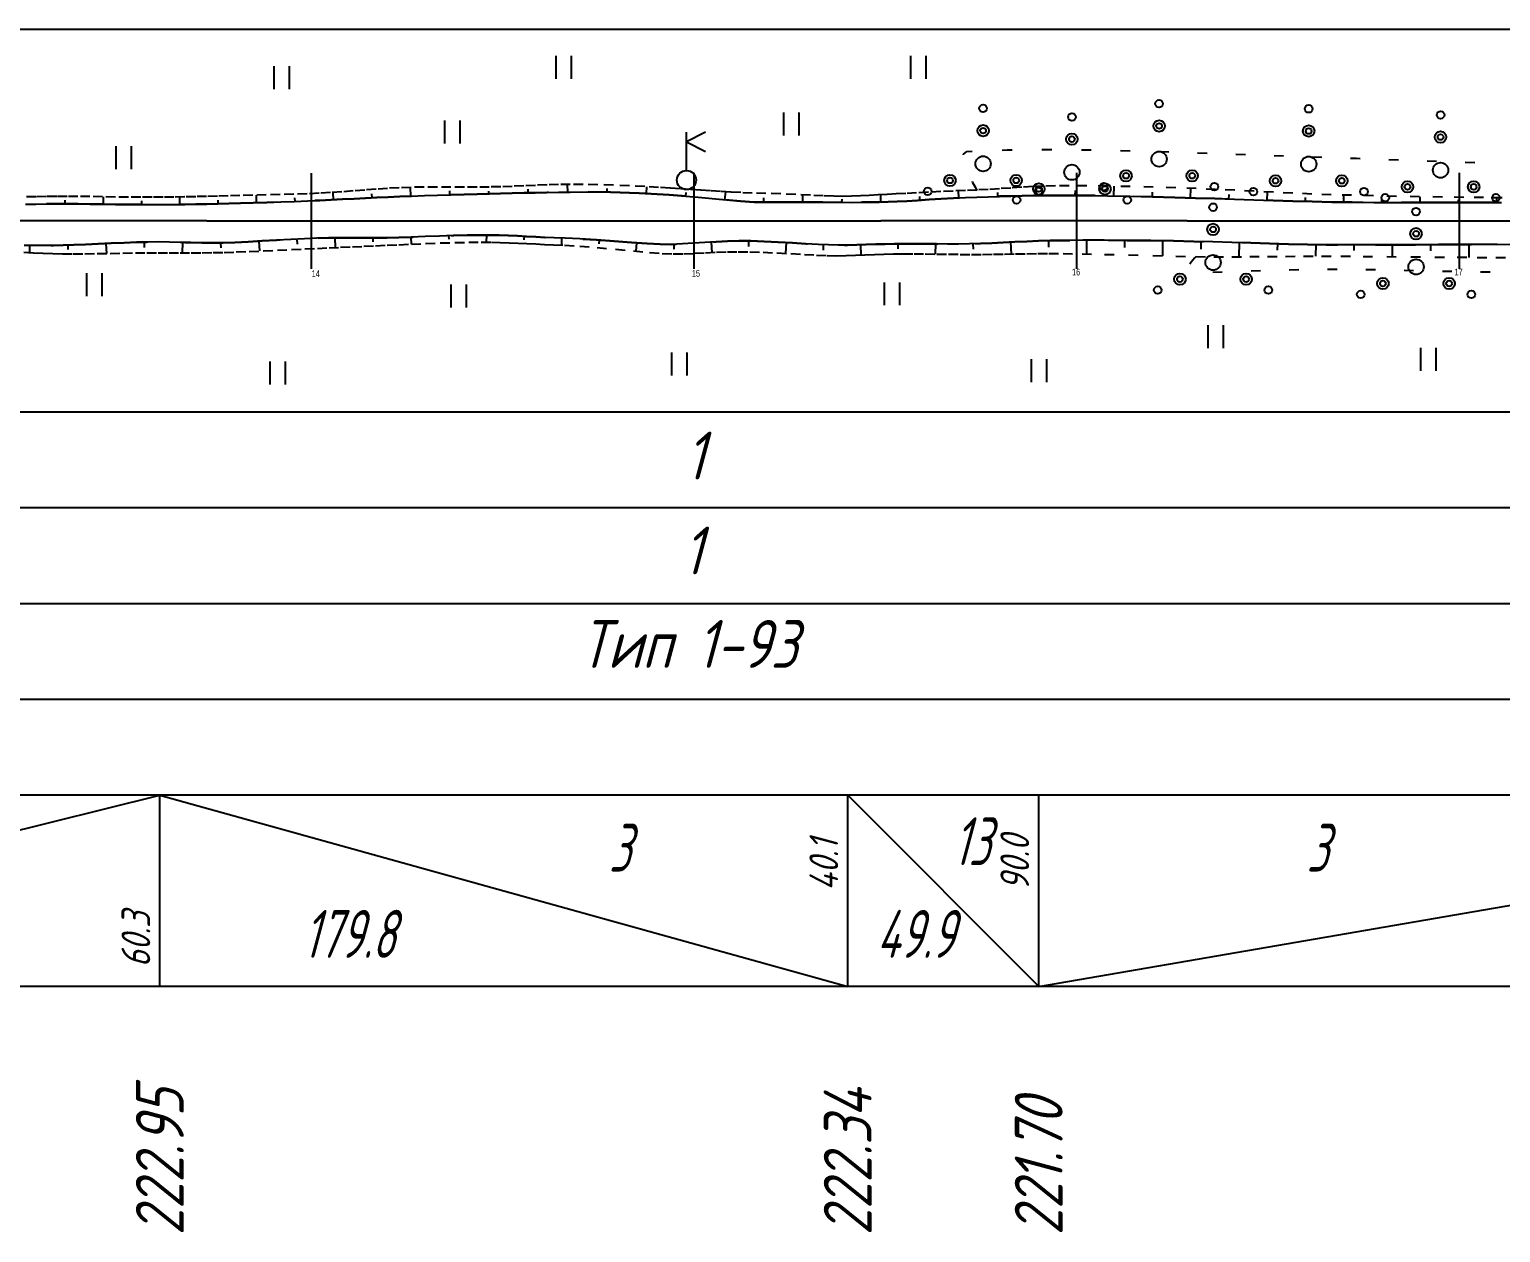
# Model space of a CAD drawing. Extents: x 2172 to 5772, y -842 to -248.
# Drawn here: x 2532.5 to 2609.4, y -675.3 to -612.5 of the extents above; entities that cross this region are included whole.
import ezdxf

# ---------------------------------------------------------------- set-up
doc = ezdxf.new("R2010")
doc.units = 0
doc.header["$MEASUREMENT"] = 0
for name, pattern in [('CONTI', [0]), ('STROT', [1.7, 0.5, -1.2]), ('TP0', [0])]:
    doc.linetypes.add(name, pattern=pattern)
doc.layers.get('0').update_dxf_attribs({"linetype": 'CONTINUOUS'})
for name, color, linetype in [('DEFAULT', 7, 'CONTI'), ('OTKOSDEFAULT', 32, 'CONTI'), ('SIT_LDEFAULT', 7, 'CONTI'), ('USLZNDEFAULT', 7, 'CONTI'), ('ЛЕВЫЙ_ЛОТОК_УКЛОНЫ', 7, 'CONTINUOUS'), ('ОТМЕТКИ_КЮВЕТОВ', 7, 'CONTINUOUS'), ('ЧЕРНЫЕ_ОТМЕТКИ', 7, 'CONTINUOUS')]:
    doc.layers.add(name, color=color, linetype=linetype)
doc.styles.add('SHRFT', font='TXT', dxfattribs={"width": 8.75})
doc.styles.add('ГОСТ', font='gost.TTF', dxfattribs={"oblique": 15, "height": 1})

# ---------------------------------------------------------------- blocks, each defined once
blk = doc.blocks.new('BL_2010')
at = {"color": 0}
for centre, radius in [((0, 14.45), 1), ((0, 8.65), 1.5), ((0, 8.65), 0.75), ((0, 0), 2), ((-8.65, -4.35), 1.5), ((-8.65, -4.35), 0.75), ((8.65, -4.35), 1.5), ((8.65, -4.35), 0.75), ((-14.45, -7.2), 1), ((14.45, -7.2), 1)]:
    blk.add_circle(centre, radius, dxfattribs=at)
blk = doc.blocks.new('BL_4017')
at = {"color": 0}
for p, q in [((0, 2.5), (0, 12.5)), ((5, 12.5), (0, 10)), ((0, 10), (5, 7.5))]:
    blk.add_line(p, q, dxfattribs=at)
blk.add_circle((0, 0), 2.5, dxfattribs=at)
blk = doc.blocks.new('BL_2011')
at = {"color": 0}
for p, q in [((0, 0), (0, 6)), ((4, 0), (4, 6))]:
    blk.add_line(p, q, dxfattribs=at)

msp = doc.modelspace()

# ---------------------------------------------------------------- linework, layer by layer
at = {"linetype": 'TP0'}
for p, q in [((3107.228, -612.478), (2267.228, -612.478)), ((3107.228, -632.478), (2267.228, -632.478)), ((3107.228, -642.478), (2267.228, -642.478)), ((3107.228, -647.478), (2267.228, -647.478)), ((3107.228, -652.478), (2267.228, -652.478)), ((3107.228, -662.478), (2267.228, -662.478))]:
    msp.add_line(p, q, dxfattribs=at)
at = {"layer": 'DEFAULT', "color": 12, "linetype": 'CONTI'}
for p, q in [((2547.228, -624.978), (2547.228, -619.978)), ((2567.228, -624.978), (2567.229, -619.977)), ((2587.227, -624.977), (2587.229, -619.977)), ((2607.228, -624.978), (2607.227, -619.977)), ((2541.758, -622.478), (2542.491, -622.478)), ((2558.491, -622.478), (2559.372, -622.478)), ((2559.372, -622.478), (2560.252, -622.478)), ((2560.252, -622.478), (2561.133, -622.478)), ((2561.133, -622.478), (2562.014, -622.478)), ((2562.014, -622.478), (2562.895, -622.478)), ((2562.895, -622.478), (2563.775, -622.478)), ((2563.775, -622.478), (2564.656, -622.478)), ((2564.656, -622.478), (2565.537, -622.478)), ((2565.537, -622.478), (2566.417, -622.478)), ((2566.417, -622.478), (2567.298, -622.478)), ((2567.298, -622.478), (2568.179, -622.478)), ((2568.179, -622.478), (2569.06, -622.478)), ((2569.06, -622.478), (2569.94, -622.478)), ((2569.94, -622.478), (2570.821, -622.478)), ((2570.821, -622.478), (2571.702, -622.478)), ((2571.702, -622.478), (2572.582, -622.478)), ((2572.582, -622.478), (2573.463, -622.478)), ((2573.463, -622.478), (2574.344, -622.478)), ((2574.344, -622.478), (2575.225, -622.478)), ((2575.225, -622.478), (2576.105, -622.478)), ((2576.105, -622.478), (2576.986, -622.478)), ((2592.987, -622.478), (2656.995, -622.477))]:
    msp.add_line(p, q, dxfattribs=at)
for points in [[(2532.512, -622.478, 0), (2530.646, -622.477, 0)], [(2534.557, -622.477, 0), (2532.512, -622.478, 0)], [(2536.779, -622.478, 0), (2534.557, -622.477, 0)], [(2539.18, -622.478, 0), (2536.779, -622.478, 0)], [(2541.758, -622.478, 0), (2539.18, -622.478, 0)], [(2542.491, -622.478, 0), (2543.654, -622.478, 0)], [(2543.654, -622.478, 0), (2544.774, -622.478, 0)], [(2544.774, -622.478, 0), (2545.848, -622.478, 0)], [(2545.848, -622.478, 0), (2546.881, -622.479, 0)], [(2546.881, -622.479, 0), (2547.868, -622.477, 0)], [(2547.868, -622.477, 0), (2548.813, -622.477, 0)], [(2548.813, -622.477, 0), (2549.713, -622.477, 0)], [(2549.713, -622.477, 0), (2550.568, -622.478, 0)], [(2550.568, -622.478, 0), (2551.38, -622.477, 0)], [(2551.38, -622.477, 0), (2552.149, -622.478, 0)], [(2552.149, -622.478, 0), (2552.873, -622.477, 0)], [(2552.873, -622.477, 0), (2553.552, -622.478, 0)], [(2553.552, -622.478, 0), (2554.19, -622.478, 0)], [(2554.19, -622.478, 0), (2554.782, -622.479, 0)], [(2554.782, -622.479, 0), (2555.331, -622.477, 0)], [(2555.331, -622.477, 0), (2555.835, -622.477, 0)], [(2555.835, -622.477, 0), (2556.295, -622.478, 0)], [(2556.295, -622.478, 0), (2556.713, -622.478, 0)], [(2556.713, -622.478, 0), (2557.086, -622.477, 0)], [(2557.086, -622.477, 0), (2557.416, -622.476, 0)], [(2557.416, -622.476, 0), (2557.702, -622.478, 0)], [(2557.702, -622.478, 0), (2557.942, -622.478, 0)], [(2557.942, -622.478, 0), (2558.14, -622.477, 0)], [(2558.14, -622.477, 0), (2558.294, -622.477, 0)], [(2558.294, -622.477, 0), (2558.402, -622.477, 0)], [(2558.402, -622.477, 0), (2558.469, -622.477, 0)], [(2558.469, -622.477, 0), (2558.492, -622.478, 0)], [(2577.009, -622.478, 0), (2576.986, -622.477, 0)], [(2577.073, -622.479, 0), (2577.009, -622.478, 0)], [(2577.184, -622.477, 0), (2577.073, -622.479, 0)], [(2577.338, -622.478, 0), (2577.184, -622.477, 0)], [(2577.535, -622.478, 0), (2577.338, -622.478, 0)], [(2577.775, -622.477, 0), (2577.535, -622.478, 0)], [(2578.062, -622.478, 0), (2577.775, -622.477, 0)], [(2578.39, -622.477, 0), (2578.062, -622.478, 0)], [(2578.764, -622.477, 0), (2578.39, -622.477, 0)], [(2579.181, -622.478, 0), (2578.764, -622.477, 0)], [(2579.641, -622.477, 0), (2579.181, -622.478, 0)], [(2580.147, -622.478, 0), (2579.641, -622.477, 0)], [(2580.695, -622.477, 0), (2580.147, -622.478, 0)], [(2581.288, -622.477, 0), (2580.695, -622.477, 0)], [(2581.923, -622.479, 0), (2581.288, -622.477, 0)], [(2582.604, -622.478, 0), (2581.923, -622.479, 0)], [(2583.329, -622.477, 0), (2582.604, -622.478, 0)], [(2584.098, -622.478, 0), (2583.329, -622.477, 0)], [(2584.91, -622.478, 0), (2584.098, -622.478, 0)], [(2585.766, -622.477, 0), (2584.91, -622.478, 0)], [(2586.664, -622.478, 0), (2585.766, -622.477, 0)], [(2587.608, -622.478, 0), (2586.664, -622.478, 0)], [(2588.596, -622.477, 0), (2587.608, -622.478, 0)], [(2589.628, -622.478, 0), (2588.596, -622.477, 0)], [(2590.704, -622.478, 0), (2589.628, -622.478, 0)], [(2591.822, -622.477, 0), (2590.704, -622.478, 0)], [(2592.987, -622.478, 0), (2591.822, -622.477, 0)]]:
    msp.add_polyline3d(points, dxfattribs=at)
at = {"layer": 'OTKOSDEFAULT', "color": 32, "linetype": 'STROT'}
for p, q in [((2533.913, -621.203, 44.667), (2533.378, -621.21, 44.662)), ((2534.45, -621.2, 44.671), (2533.913, -621.203, 44.667)), ((2535.021, -621.203, 44.676), (2534.45, -621.2, 44.671)), ((2535.647, -621.211, 44.682), (2535.021, -621.203, 44.676)), ((2541.744, -621.202, 44.69), (2541.174, -621.215, 44.695)), ((2542.311, -621.185, 44.686), (2541.744, -621.202, 44.69)), ((2542.879, -621.17, 44.682), (2542.311, -621.185, 44.686)), ((2543.486, -621.155, 44.679), (2542.879, -621.17, 44.682)), ((2544.156, -621.141, 44.676), (2543.486, -621.155, 44.679)), ((2544.865, -621.125, 44.673), (2544.156, -621.141, 44.676)), ((2545.588, -621.108, 44.669), (2544.865, -621.125, 44.673)), ((2546.304, -621.089, 44.666), (2545.588, -621.108, 44.669)), ((2546.991, -621.067, 44.663), (2546.304, -621.089, 44.666)), ((2547.62, -621.04, 44.66), (2546.991, -621.067, 44.663)), ((2548.214, -621.005, 44.658), (2547.62, -621.04, 44.66)), ((2548.812, -620.964, 44.655), (2548.214, -621.005, 44.658)), ((2549.407, -620.917, 44.653), (2548.812, -620.964, 44.655)), ((2550.005, -620.868, 44.65), (2549.407, -620.917, 44.653)), ((2550.604, -620.822, 44.648), (2550.005, -620.868, 44.65)), ((2551.202, -620.78, 44.645), (2550.604, -620.822, 44.648)), ((2551.804, -620.749, 44.643), (2551.202, -620.78, 44.645)), ((2552.434, -620.728, 44.645), (2551.804, -620.749, 44.643)), ((2553.108, -620.717, 44.648), (2552.434, -620.728, 44.645)), ((2553.806, -620.713, 44.651), (2553.108, -620.717, 44.648)), ((2554.512, -620.714, 44.654), (2553.806, -620.713, 44.651)), ((2555.213, -620.717, 44.657), (2554.512, -620.714, 44.654)), ((2555.884, -620.718, 44.66), (2555.213, -620.717, 44.657)), ((2556.514, -620.712, 44.663), (2555.884, -620.718, 44.66)), ((2557.115, -620.696, 44.658), (2556.514, -620.712, 44.663)), ((2557.719, -620.675, 44.652), (2557.115, -620.696, 44.658)), ((2558.323, -620.649, 44.647), (2557.719, -620.675, 44.652)), ((2558.93, -620.625, 44.642), (2558.323, -620.649, 44.647)), ((2559.534, -620.603, 44.636), (2558.93, -620.625, 44.642)), ((2560.142, -620.586, 44.631), (2559.534, -620.603, 44.636)), ((2560.749, -620.579, 44.626), (2560.142, -620.586, 44.631)), ((2561.418, -620.582, 44.622), (2560.749, -620.579, 44.626)), ((2562.186, -620.592, 44.618), (2561.418, -620.582, 44.622)), ((2563.008, -620.614, 44.614), (2562.186, -620.592, 44.618)), ((2563.842, -620.648, 44.61), (2563.008, -620.614, 44.614)), ((2564.641, -620.69, 44.606), (2563.842, -620.648, 44.61)), ((2565.363, -620.733, 44.602), (2564.641, -620.69, 44.606)), ((2565.965, -620.773, 44.599), (2565.363, -620.733, 44.602)), ((2566.493, -620.806, 44.599), (2565.965, -620.773, 44.599)), ((2567.024, -620.844, 44.598), (2566.493, -620.806, 44.599)), ((2567.551, -620.88, 44.598), (2567.024, -620.844, 44.598)), ((2568.078, -620.916, 44.598), (2567.551, -620.88, 44.598)), ((2568.606, -620.95, 44.598), (2568.078, -620.916, 44.598)), ((2569.134, -620.979, 44.598), (2568.606, -620.95, 44.598)), ((2569.661, -621.002, 44.597), (2569.134, -620.979, 44.598)), ((2570.259, -621.023, 44.599), (2569.661, -621.002, 44.597)), ((2570.973, -621.045, 44.6), (2570.259, -621.023, 44.599)), ((2571.748, -621.073, 44.602), (2570.973, -621.045, 44.6)), ((2572.538, -621.108, 44.603), (2571.748, -621.073, 44.602)), ((2573.296, -621.141, 44.605), (2572.538, -621.108, 44.603)), ((2573.971, -621.173, 44.606), (2573.296, -621.141, 44.605)), ((2574.515, -621.194, 44.607), (2573.971, -621.173, 44.606)), ((2574.98, -621.198, 44.599), (2574.515, -621.194, 44.607)), ((2575.445, -621.189, 44.59), (2574.98, -621.198, 44.599)), ((2575.911, -621.173, 44.581), (2575.445, -621.189, 44.59)), ((2576.377, -621.149, 44.573), (2575.911, -621.173, 44.581)), ((2576.845, -621.123, 44.564), (2576.377, -621.149, 44.573)), ((2577.312, -621.095, 44.555), (2576.845, -621.123, 44.564)), ((2577.777, -621.07, 44.547), (2577.312, -621.095, 44.555)), ((2578.281, -621.044, 44.547), (2577.777, -621.07, 44.547)), ((2578.85, -621.014, 44.548), (2578.281, -621.044, 44.547)), ((2579.466, -620.982, 44.548), (2578.85, -621.014, 44.548)), ((2580.11, -620.953, 44.549), (2579.466, -620.982, 44.548)), ((2580.759, -620.924, 44.55), (2580.11, -620.953, 44.549)), ((2581.398, -620.896, 44.55), (2580.759, -620.924, 44.55)), ((2582.007, -620.869, 44.551), (2581.398, -620.896, 44.55)), ((2582.593, -620.838, 44.554), (2582.007, -620.869, 44.551)), ((2583.178, -620.8, 44.557), (2582.593, -620.838, 44.554)), ((2583.765, -620.762, 44.56), (2583.178, -620.8, 44.557)), ((2584.349, -620.723, 44.564), (2583.765, -620.762, 44.56)), ((2584.933, -620.689, 44.567), (2584.349, -620.723, 44.564)), ((2585.519, -620.663, 44.57), (2584.933, -620.689, 44.567)), ((2586.103, -620.649, 44.573), (2585.519, -620.663, 44.57)), ((2586.817, -620.645, 44.57), (2586.103, -620.649, 44.573)), ((2587.749, -620.648, 44.565), (2586.817, -620.645, 44.57)), ((2588.837, -620.663, 44.56), (2587.749, -620.648, 44.565)), ((2590.014, -620.686, 44.554), (2588.837, -620.663, 44.56)), ((2591.218, -620.719, 44.549), (2590.014, -620.686, 44.554)), ((2592.389, -620.757, 44.543), (2591.218, -620.719, 44.549)), ((2593.465, -620.794, 44.538), (2592.389, -620.757, 44.543)), ((2594.472, -620.836, 44.538), (2593.465, -620.794, 44.538)), ((2595.479, -620.882, 44.538), (2594.472, -620.836, 44.538)), ((2596.487, -620.932, 44.538), (2595.479, -620.882, 44.538)), ((2597.496, -620.984, 44.538), (2596.487, -620.932, 44.538)), ((2598.503, -621.032, 44.538), (2597.496, -620.984, 44.538)), ((2599.511, -621.076, 44.538), (2598.503, -621.032, 44.538)), ((2600.518, -621.112, 44.538), (2599.511, -621.076, 44.538)), ((2601.582, -621.143, 44.541), (2600.518, -621.112, 44.538)), ((2602.729, -621.171, 44.544), (2601.582, -621.143, 44.541)), ((2603.927, -621.197, 44.547), (2602.729, -621.171, 44.544)), ((2605.137, -621.218, 44.55), (2603.927, -621.197, 44.547)), ((2532.839, -621.221, 44.657), (2532.303, -621.23, 44.653)), ((2533.378, -621.21, 44.662), (2532.839, -621.221, 44.657)), ((2536.31, -621.221, 44.688), (2535.647, -621.211, 44.682)), ((2536.986, -621.232, 44.694), (2536.31, -621.221, 44.688)), ((2537.658, -621.241, 44.701), (2536.986, -621.232, 44.694)), ((2538.304, -621.248, 44.707), (2537.658, -621.241, 44.701)), ((2538.902, -621.249, 44.712), (2538.304, -621.248, 44.707)), ((2539.47, -621.247, 44.708), (2538.902, -621.249, 44.712)), ((2540.039, -621.238, 44.703), (2539.47, -621.247, 44.708)), ((2540.606, -621.227, 44.699), (2540.039, -621.238, 44.703)), ((2541.174, -621.215, 44.695), (2540.606, -621.227, 44.699)), ((2606.323, -621.237, 44.553), (2605.137, -621.218, 44.55)), ((2607.449, -621.253, 44.556), (2606.323, -621.237, 44.553)), ((2608.479, -621.266, 44.558), (2607.449, -621.253, 44.556)), ((2609.447, -621.273, 44.559), (2608.479, -621.266, 44.558)), ((2532.184, -624.115, 44.608), (2532.693, -624.141, 44.612)), ((2532.693, -624.141, 44.612), (2533.202, -624.164, 44.615)), ((2533.202, -624.164, 44.615), (2533.712, -624.182, 44.618)), ((2533.712, -624.182, 44.618), (2534.221, -624.194, 44.622)), ((2534.221, -624.194, 44.622), (2534.769, -624.197, 44.629)), ((2534.769, -624.197, 44.629), (2535.378, -624.193, 44.637)), ((2535.378, -624.193, 44.637), (2536.03, -624.186, 44.645)), ((2536.03, -624.186, 44.645), (2536.701, -624.175, 44.654)), ((2536.701, -624.175, 44.654), (2537.373, -624.164, 44.662)), ((2537.373, -624.164, 44.662), (2538.022, -624.155, 44.671)), ((2538.022, -624.155, 44.671), (2538.628, -624.149, 44.678)), ((2538.628, -624.149, 44.678), (2539.205, -624.146, 44.681)), ((2539.205, -624.146, 44.681), (2539.781, -624.147, 44.684)), ((2539.781, -624.147, 44.684), (2540.358, -624.147, 44.686)), ((2540.358, -624.147, 44.686), (2540.936, -624.147, 44.689)), ((2540.936, -624.147, 44.689), (2541.514, -624.145, 44.691)), ((2541.514, -624.145, 44.691), (2542.09, -624.136, 44.694)), ((2542.09, -624.136, 44.694), (2542.668, -624.124, 44.696)), ((2542.668, -624.124, 44.696), (2543.287, -624.103, 44.698)), ((2543.287, -624.103, 44.698), (2543.972, -624.076, 44.7)), ((2543.972, -624.076, 44.7), (2544.699, -624.044, 44.703)), ((2544.699, -624.044, 44.703), (2545.444, -624.012, 44.705)), ((2545.444, -624.012, 44.705), (2546.18, -623.977, 44.707)), ((2546.18, -623.977, 44.707), (2546.884, -623.944, 44.71)), ((2546.884, -623.944, 44.71), (2547.531, -623.915, 44.712)), ((2547.531, -623.915, 44.712), (2548.141, -623.887, 44.712)), ((2548.141, -623.887, 44.712), (2548.749, -623.859, 44.712)), ((2548.749, -623.859, 44.712), (2549.361, -623.832, 44.712)), ((2549.361, -623.832, 44.712), (2549.969, -623.805, 44.713)), ((2549.969, -623.805, 44.713), (2550.576, -623.777, 44.713)), ((2550.576, -623.777, 44.713), (2551.184, -623.75, 44.713)), ((2551.184, -623.75, 44.713), (2551.791, -623.725, 44.713)), ((2551.791, -623.725, 44.713), (2552.448, -623.695, 44.712)), ((2552.448, -623.695, 44.712), (2553.18, -623.665, 44.71)), ((2553.18, -623.665, 44.71), (2553.948, -623.634, 44.708)), ((2553.948, -623.634, 44.708), (2554.715, -623.612, 44.706)), ((2554.715, -623.612, 44.706), (2555.443, -623.598, 44.704)), ((2555.443, -623.598, 44.704), (2556.093, -623.592, 44.703)), ((2556.093, -623.592, 44.703), (2556.627, -623.595, 44.701)), ((2556.627, -623.595, 44.701), (2557.091, -623.604, 44.692)), ((2557.091, -623.604, 44.692), (2557.555, -623.619, 44.683)), ((2557.555, -623.619, 44.683), (2558.019, -623.64, 44.674)), ((2558.019, -623.64, 44.674), (2558.481, -623.661, 44.665)), ((2558.481, -623.661, 44.665), (2558.943, -623.686, 44.655)), ((2558.943, -623.686, 44.655), (2559.404, -623.709, 44.646)), ((2559.404, -623.709, 44.646), (2559.866, -623.729, 44.637)), ((2559.866, -623.729, 44.637), (2560.453, -623.756, 44.632)), ((2560.453, -623.756, 44.632), (2561.24, -623.804, 44.625)), ((2561.24, -623.804, 44.625), (2562.151, -623.873, 44.617)), ((2562.151, -623.873, 44.617), (2563.113, -623.957, 44.609)), ((2563.113, -623.957, 44.609), (2564.049, -624.045, 44.601)), ((2564.049, -624.045, 44.601), (2564.89, -624.128, 44.593)), ((2564.89, -624.128, 44.593), (2565.559, -624.181, 44.588)), ((2565.559, -624.181, 44.588), (2566.123, -624.198, 44.583)), ((2566.123, -624.198, 44.583), (2566.688, -624.193, 44.578)), ((2566.688, -624.193, 44.578), (2567.254, -624.173, 44.573)), ((2567.254, -624.173, 44.573), (2567.822, -624.145, 44.568)), ((2567.822, -624.145, 44.568), (2568.39, -624.117, 44.563)), ((2568.39, -624.117, 44.563), (2568.958, -624.096, 44.558)), ((2568.958, -624.096, 44.558), (2569.526, -624.09, 44.553)), ((2569.526, -624.09, 44.553), (2570.141, -624.1, 44.554)), ((2570.141, -624.1, 44.554), (2570.826, -624.12, 44.555)), ((2570.826, -624.12, 44.555), (2571.551, -624.152, 44.557)), ((2571.551, -624.152, 44.557), (2572.28, -624.192, 44.558)), ((2572.28, -624.192, 44.558), (2572.982, -624.232, 44.56)), ((2572.982, -624.232, 44.56), (2573.622, -624.268, 44.561)), ((2573.622, -624.268, 44.561), (2574.173, -624.291, 44.562)), ((2575.161, -624.289, 44.562), (2575.654, -624.275, 44.562)), ((2575.654, -624.275, 44.562), (2576.15, -624.255, 44.562)), ((2576.15, -624.255, 44.562), (2576.645, -624.234, 44.562)), ((2576.645, -624.234, 44.562), (2577.141, -624.216, 44.562)), ((2577.141, -624.216, 44.562), (2577.637, -624.205, 44.562)), ((2577.637, -624.205, 44.562), (2578.156, -624.203, 44.549)), ((2578.156, -624.203, 44.549), (2578.716, -624.203, 44.535)), ((2578.716, -624.203, 44.535), (2579.304, -624.208, 44.521)), ((2579.304, -624.208, 44.521), (2579.91, -624.213, 44.506)), ((2579.91, -624.213, 44.506), (2580.522, -624.222, 44.491)), ((2580.522, -624.222, 44.491), (2581.126, -624.228, 44.476)), ((2581.126, -624.228, 44.476), (2581.715, -624.232, 44.462)), ((2581.715, -624.232, 44.462), (2582.29, -624.231, 44.467)), ((2582.29, -624.231, 44.467), (2582.867, -624.223, 44.472)), ((2582.867, -624.223, 44.472), (2583.445, -624.214, 44.477)), ((2583.445, -624.214, 44.477), (2584.023, -624.203, 44.482)), ((2584.023, -624.203, 44.482), (2584.605, -624.194, 44.487)), ((2584.605, -624.194, 44.487), (2585.185, -624.188, 44.492)), ((2585.185, -624.188, 44.492), (2585.765, -624.186, 44.497)), ((2585.765, -624.186, 44.497), (2586.503, -624.191, 44.49)), ((2586.503, -624.191, 44.49), (2587.496, -624.204, 44.48)), ((2587.496, -624.204, 44.48), (2588.665, -624.228, 44.469)), ((2588.665, -624.228, 44.469), (2589.927, -624.259, 44.458)), ((2589.927, -624.259, 44.458), (2591.2, -624.293, 44.446)), ((2574.173, -624.291, 44.562), (2574.666, -624.297, 44.562)), ((2574.666, -624.297, 44.562), (2575.161, -624.289, 44.562)), ((2591.2, -624.293, 44.446), (2592.402, -624.326, 44.434)), ((2592.402, -624.326, 44.434), (2593.445, -624.346, 44.425)), ((2593.445, -624.346, 44.425), (2594.381, -624.355, 44.426)), ((2594.381, -624.355, 44.426), (2595.319, -624.356, 44.426)), ((2595.319, -624.356, 44.426), (2596.256, -624.348, 44.427)), ((2596.256, -624.348, 44.427), (2597.194, -624.341, 44.428)), ((2597.194, -624.341, 44.428), (2598.13, -624.332, 44.429)), ((2598.13, -624.332, 44.429), (2599.069, -624.324, 44.429)), ((2599.069, -624.324, 44.429), (2600.005, -624.323, 44.43)), ((2600.005, -624.323, 44.43), (2601.025, -624.327, 44.43)), ((2601.025, -624.327, 44.43), (2602.181, -624.336, 44.429)), ((2602.181, -624.336, 44.429), (2603.417, -624.346, 44.429)), ((2603.417, -624.346, 44.429), (2604.683, -624.359, 44.428)), ((2604.683, -624.359, 44.428), (2605.927, -624.369, 44.428)), ((2605.927, -624.369, 44.428), (2607.101, -624.38, 44.427)), ((2607.101, -624.38, 44.427), (2608.149, -624.386, 44.427)), ((2608.149, -624.386, 44.427), (2609.119, -624.394, 44.437)), ((2609.119, -624.394, 44.437), (2610.087, -624.401, 44.448))]:
    msp.add_line(p, q, dxfattribs=at)
at = {"layer": 'OTKOSDEFAULT', "color": 32}
for p, q in [((2544.357, -621.533), (2544.343, -621.135)), ((2548.374, -621.375), (2548.356, -620.994)), ((2550.393, -621.276), (2550.382, -621.058)), ((2551.836, -621.208, 44.681), (2552.46, -621.181, 44.68)), ((2552.419, -621.182), (2552.4, -620.729)), ((2552.46, -621.181, 44.68), (2553.126, -621.156, 44.679)), ((2553.126, -621.156, 44.679), (2553.815, -621.131, 44.678)), ((2553.815, -621.131, 44.678), (2554.515, -621.112, 44.677)), ((2554.456, -621.114), (2554.451, -620.914)), ((2554.515, -621.112, 44.677), (2555.208, -621.094, 44.676)), ((2555.208, -621.094, 44.676), (2555.876, -621.077, 44.675)), ((2555.876, -621.077, 44.675), (2556.503, -621.063, 44.674)), ((2556.5, -621.062), (2556.496, -620.933)), ((2556.503, -621.063, 44.674), (2557.106, -621.049, 44.67)), ((2557.106, -621.049, 44.67), (2557.71, -621.034, 44.665)), ((2557.71, -621.034, 44.665), (2558.316, -621.018, 44.661)), ((2558.316, -621.018, 44.661), (2558.921, -621.008, 44.656)), ((2558.556, -621.013), (2558.553, -620.827)), ((2558.921, -621.008, 44.656), (2559.529, -620.996, 44.652)), ((2559.529, -620.996, 44.652), (2560.133, -620.985, 44.647)), ((2560.133, -620.985, 44.647), (2560.74, -620.976, 44.643)), ((2560.618, -620.977), (2560.612, -620.581)), ((2560.74, -620.976, 44.643), (2561.596, -620.967, 44.634)), ((2561.596, -620.967, 44.634), (2562.846, -620.979, 44.621)), ((2562.679, -620.975), (2562.683, -620.789)), ((2562.846, -620.979, 44.621), (2564.341, -621.024, 44.606)), ((2564.341, -621.024, 44.606), (2565.919, -621.117, 44.59)), ((2564.738, -621.042), (2564.758, -620.696)), ((2565.919, -621.117, 44.59), (2567.43, -621.238, 44.575)), ((2566.789, -621.181), (2566.805, -621.005)), ((2568.831, -621.375), (2568.872, -620.964)), ((2572.907, -621.503), (2572.904, -621.122)), ((2576.987, -621.493), (2576.977, -621.114)), ((2579.024, -621.4), (2579.011, -621.204)), ((2581.058, -621.28), (2581.04, -620.912)), ((2582.596, -621.217, 44.578), (2583.185, -621.198, 44.574)), ((2583.091, -621.2), (2583.085, -621.004)), ((2583.185, -621.198, 44.574), (2583.776, -621.182, 44.57)), ((2583.776, -621.182, 44.57), (2584.364, -621.167, 44.566)), ((2584.364, -621.167, 44.566), (2584.954, -621.156, 44.562)), ((2584.954, -621.156, 44.562), (2585.542, -621.149, 44.559)), ((2585.12, -621.155), (2585.114, -620.681)), ((2585.542, -621.149, 44.559), (2586.131, -621.147, 44.555)), ((2586.131, -621.147, 44.555), (2586.842, -621.149, 44.549)), ((2586.842, -621.149, 44.549), (2587.763, -621.154, 44.543)), ((2587.143, -621.149), (2587.145, -620.897)), ((2587.763, -621.154, 44.543), (2588.831, -621.171, 44.535)), ((2588.831, -621.171, 44.535), (2589.99, -621.194, 44.526)), ((2589.159, -621.177), (2589.17, -620.669)), ((2589.99, -621.194, 44.526), (2591.18, -621.223, 44.517)), ((2591.168, -621.222), (2591.174, -620.971)), ((2593.17, -621.279), (2593.185, -620.785)), ((2595.169, -621.341), (2595.177, -621.105)), ((2597.168, -621.408), (2597.182, -620.968)), ((2601.167, -621.501), (2601.172, -621.131)), ((2532.285, -621.606, 44.605), (2532.827, -621.602, 44.607)), ((2532.827, -621.602, 44.607), (2533.368, -621.596, 44.608)), ((2533.368, -621.596, 44.608), (2533.909, -621.592, 44.609)), ((2533.909, -621.592, 44.609), (2534.45, -621.593, 44.61)), ((2534.345, -621.593), (2534.344, -621.398)), ((2534.45, -621.593, 44.61), (2535.024, -621.596, 44.619)), ((2535.024, -621.596, 44.619), (2535.649, -621.602, 44.629)), ((2535.649, -621.602, 44.629), (2536.306, -621.609, 44.638)), ((2536.306, -621.609, 44.638), (2536.976, -621.616, 44.649)), ((2536.35, -621.609), (2536.354, -621.222)), ((2536.976, -621.616, 44.649), (2537.643, -621.623, 44.659)), ((2537.643, -621.623, 44.659), (2538.287, -621.627, 44.669)), ((2538.287, -621.627, 44.669), (2538.887, -621.629, 44.678)), ((2538.353, -621.627), (2538.353, -621.438)), ((2538.887, -621.629, 44.678), (2539.46, -621.628, 44.68)), ((2539.46, -621.628, 44.68), (2540.034, -621.626, 44.682)), ((2540.034, -621.626, 44.682), (2540.607, -621.62, 44.685)), ((2540.353, -621.623), (2540.349, -621.232)), ((2540.607, -621.62, 44.685), (2541.18, -621.614, 44.687)), ((2541.18, -621.614, 44.687), (2541.753, -621.605, 44.69)), ((2541.753, -621.605, 44.69), (2542.325, -621.595, 44.692)), ((2542.325, -621.595, 44.692), (2542.898, -621.579, 44.694)), ((2542.355, -621.594), (2542.351, -621.39)), ((2542.898, -621.579, 44.694), (2543.51, -621.561, 44.686)), ((2543.51, -621.561, 44.686), (2544.185, -621.539, 44.676)), ((2544.185, -621.539, 44.676), (2544.896, -621.513, 44.666)), ((2544.896, -621.513, 44.666), (2545.625, -621.488, 44.655)), ((2545.625, -621.488, 44.655), (2546.344, -621.461, 44.645)), ((2546.344, -621.461, 44.645), (2547.031, -621.434, 44.635)), ((2546.364, -621.461), (2546.355, -621.275)), ((2547.031, -621.434, 44.635), (2547.661, -621.408, 44.626)), ((2547.661, -621.408, 44.626), (2548.255, -621.382, 44.634)), ((2548.255, -621.382, 44.634), (2548.851, -621.353, 44.642)), ((2548.851, -621.353, 44.642), (2549.447, -621.322, 44.65)), ((2549.447, -621.322, 44.65), (2550.043, -621.295, 44.658)), ((2550.043, -621.295, 44.658), (2550.64, -621.264, 44.665)), ((2550.64, -621.264, 44.665), (2551.238, -621.236, 44.673)), ((2551.238, -621.236, 44.673), (2551.836, -621.208, 44.681)), ((2567.43, -621.238, 44.575), (2568.718, -621.366, 44.562)), ((2568.718, -621.366, 44.562), (2569.642, -621.454, 44.552)), ((2569.642, -621.454, 44.552), (2570.361, -621.494, 44.549)), ((2570.361, -621.494, 44.549), (2571.12, -621.508, 44.545)), ((2570.867, -621.502), (2570.872, -621.273)), ((2571.12, -621.508, 44.545), (2571.889, -621.51, 44.542)), ((2571.889, -621.51, 44.542), (2572.641, -621.505, 44.538)), ((2572.641, -621.505, 44.538), (2573.349, -621.5, 44.535)), ((2573.349, -621.5, 44.535), (2573.985, -621.497, 44.532)), ((2573.985, -621.497, 44.532), (2574.518, -621.501, 44.53)), ((2574.518, -621.501, 44.53), (2574.99, -621.507, 44.536)), ((2574.949, -621.506), (2574.951, -621.352)), ((2574.99, -621.507, 44.536), (2575.465, -621.511, 44.543)), ((2575.465, -621.511, 44.543), (2575.939, -621.509, 44.55)), ((2575.939, -621.509, 44.55), (2576.413, -621.506, 44.556)), ((2576.413, -621.506, 44.556), (2576.886, -621.497, 44.563)), ((2576.886, -621.497, 44.563), (2577.36, -621.484, 44.57)), ((2577.36, -621.484, 44.57), (2577.833, -621.468, 44.576)), ((2577.833, -621.468, 44.576), (2578.339, -621.442, 44.577)), ((2578.339, -621.442, 44.577), (2578.9, -621.409, 44.578)), ((2578.9, -621.409, 44.578), (2579.502, -621.371, 44.578)), ((2579.502, -621.371, 44.578), (2580.131, -621.331, 44.579)), ((2580.131, -621.331, 44.579), (2580.768, -621.295, 44.58)), ((2580.768, -621.295, 44.58), (2581.396, -621.263, 44.581)), ((2581.396, -621.263, 44.581), (2582.004, -621.238, 44.581)), ((2582.004, -621.238, 44.581), (2582.596, -621.217, 44.578)), ((2591.18, -621.223, 44.517), (2592.342, -621.254, 44.508)), ((2592.342, -621.254, 44.508), (2593.42, -621.285, 44.5)), ((2593.42, -621.285, 44.5), (2594.437, -621.317, 44.501)), ((2594.437, -621.317, 44.501), (2595.453, -621.35, 44.501)), ((2595.453, -621.35, 44.501), (2596.471, -621.386, 44.501)), ((2596.471, -621.386, 44.501), (2597.488, -621.418, 44.502)), ((2597.488, -621.418, 44.502), (2598.506, -621.448, 44.502)), ((2598.506, -621.448, 44.502), (2599.521, -621.474, 44.502)), ((2599.168, -621.466), (2599.171, -621.264)), ((2599.521, -621.474, 44.502), (2600.539, -621.494, 44.503)), ((2600.539, -621.494, 44.503), (2601.607, -621.507, 44.507)), ((2601.607, -621.507, 44.507), (2602.751, -621.514, 44.511)), ((2602.751, -621.514, 44.511), (2603.939, -621.517, 44.515)), ((2603.167, -621.515), (2603.168, -621.349)), ((2603.939, -621.517, 44.515), (2605.138, -621.516, 44.52)), ((2605.138, -621.516, 44.52), (2606.312, -621.515, 44.524)), ((2605.168, -621.517), (2605.167, -621.219)), ((2606.312, -621.515, 44.524), (2607.426, -621.515, 44.529)), ((2607.168, -621.514), (2607.168, -621.382)), ((2607.426, -621.515, 44.529), (2608.448, -621.515, 44.532)), ((2608.448, -621.515, 44.532), (2609.412, -621.516, 44.527)), ((2609.168, -621.516), (2609.169, -621.27)), ((2545.392, -623.486, 44.687), (2544.639, -623.529, 44.699)), ((2546.139, -623.444, 44.674), (2545.392, -623.486, 44.687)), ((2546.854, -623.409, 44.662), (2546.139, -623.444, 44.674)), ((2546.46, -623.428), (2546.474, -623.696)), ((2547.505, -623.383, 44.652), (2546.854, -623.409, 44.662)), ((2548.118, -623.368, 44.65), (2547.505, -623.383, 44.652)), ((2548.73, -623.362, 44.648), (2548.118, -623.368, 44.65)), ((2548.447, -623.365), (2548.454, -623.872)), ((2549.343, -623.361, 44.646), (2548.73, -623.362, 44.648)), ((2549.955, -623.363, 44.644), (2549.343, -623.361, 44.646)), ((2550.566, -623.363, 44.642), (2549.955, -623.363, 44.644)), ((2550.431, -623.364), (2550.432, -623.574)), ((2551.177, -623.361, 44.64), (2550.566, -623.363, 44.642)), ((2551.787, -623.35, 44.638), (2551.177, -623.361, 44.64)), ((2552.44, -623.327, 44.634), (2551.787, -623.35, 44.638)), ((2552.412, -623.328), (2552.426, -623.697)), ((2553.158, -623.3, 44.631), (2552.44, -623.327, 44.634)), ((2553.908, -623.271, 44.627), (2553.158, -623.3, 44.631)), ((2554.655, -623.245, 44.623), (2553.908, -623.271, 44.627)), ((2554.388, -623.253), (2554.394, -623.436)), ((2555.368, -623.226, 44.62), (2554.655, -623.245, 44.623)), ((2556.012, -623.217, 44.617), (2555.368, -623.226, 44.62)), ((2556.553, -623.217, 44.614), (2556.012, -623.217, 44.617)), ((2556.363, -623.218), (2556.361, -623.592)), ((2557.032, -623.227, 44.618), (2556.553, -623.217, 44.614)), ((2557.512, -623.245, 44.622), (2557.032, -623.227, 44.618)), ((2557.991, -623.269, 44.626), (2557.512, -623.245, 44.622)), ((2558.467, -623.295, 44.63), (2557.991, -623.269, 44.626)), ((2558.334, -623.286), (2558.324, -623.471)), ((2558.946, -623.321, 44.634), (2558.467, -623.295, 44.63)), ((2559.422, -623.345, 44.638), (2558.946, -623.321, 44.634)), ((2559.899, -623.363, 44.642), (2559.422, -623.345, 44.638)), ((2560.485, -623.385, 44.639), (2559.899, -623.363, 44.642)), ((2560.296, -623.378), (2560.282, -623.748)), ((2561.248, -623.423, 44.635), (2560.485, -623.385, 44.639)), ((2562.123, -623.473, 44.63), (2561.248, -623.423, 44.635)), ((2563.043, -623.538, 44.625), (2562.123, -623.473, 44.63)), ((2562.257, -623.482), (2562.245, -623.682)), ((2585.827, -623.509, 44.517), (2585.219, -623.525, 44.524)), ((2585.74, -623.51), (2585.746, -623.848)), ((2586.566, -623.498, 44.512), (2585.827, -623.509, 44.517)), ((2587.529, -623.49, 44.505), (2586.566, -623.498, 44.512)), ((2588.65, -623.489, 44.497), (2587.529, -623.49, 44.505)), ((2587.724, -623.49), (2587.725, -624.208)), ((2589.858, -623.496, 44.488), (2588.65, -623.489, 44.497)), ((2589.713, -623.495), (2589.709, -623.875)), ((2591.09, -623.512, 44.479), (2589.858, -623.496, 44.488)), ((2592.274, -623.529, 44.471), (2591.09, -623.512, 44.479)), ((2532.713, -623.766, 44.615), (2532.202, -623.76, 44.615)), ((2532.494, -623.764), (2532.49, -624.131)), ((2533.224, -623.765, 44.614), (2532.713, -623.766, 44.615)), ((2533.736, -623.761, 44.614), (2533.224, -623.765, 44.614)), ((2534.246, -623.754, 44.613), (2533.736, -623.761, 44.614)), ((2534.798, -623.739, 44.621), (2534.246, -623.754, 44.613)), ((2534.487, -623.747), (2534.493, -623.971)), ((2535.417, -623.715, 44.629), (2534.798, -623.739, 44.621)), ((2536.078, -623.684, 44.638), (2535.417, -623.715, 44.629)), ((2536.761, -623.651, 44.647), (2536.078, -623.684, 44.638)), ((2536.482, -623.664), (2536.507, -624.178)), ((2537.437, -623.621, 44.656), (2536.761, -623.651, 44.647)), ((2538.086, -623.597, 44.665), (2537.437, -623.621, 44.656)), ((2538.68, -623.583, 44.673), (2538.086, -623.597, 44.665)), ((2538.479, -623.587), (2538.484, -623.869)), ((2539.241, -623.58, 44.681), (2538.68, -623.583, 44.673)), ((2539.804, -623.589, 44.69), (2539.241, -623.58, 44.681)), ((2540.366, -623.601, 44.698), (2539.804, -623.589, 44.69)), ((2540.928, -623.617, 44.707), (2540.366, -623.601, 44.698)), ((2540.478, -623.604), (2540.465, -624.146)), ((2541.489, -623.628, 44.716), (2540.928, -623.617, 44.707)), ((2542.052, -623.632, 44.724), (2541.489, -623.628, 44.716)), ((2542.614, -623.625, 44.733), (2542.052, -623.632, 44.724)), ((2542.475, -623.628), (2542.481, -623.879)), ((2543.222, -623.603, 44.723), (2542.614, -623.625, 44.733)), ((2543.907, -623.569, 44.711), (2543.222, -623.603, 44.723)), ((2544.639, -623.529, 44.699), (2543.907, -623.569, 44.711)), ((2544.471, -623.539), (2544.5, -624.052)), ((2563.946, -623.606, 44.62), (2563.043, -623.538, 44.625)), ((2564.764, -623.666, 44.615), (2563.946, -623.606, 44.62)), ((2564.208, -623.625), (2564.178, -624.057)), ((2565.441, -623.702, 44.611), (2564.764, -623.666, 44.615)), ((2566.024, -623.706, 44.606), (2565.441, -623.702, 44.611)), ((2566.61, -623.686, 44.601), (2566.024, -623.706, 44.606)), ((2566.159, -623.701), (2566.165, -623.949)), ((2567.195, -623.65, 44.595), (2566.61, -623.686, 44.601)), ((2567.782, -623.607, 44.59), (2567.195, -623.65, 44.595)), ((2568.373, -623.567, 44.585), (2567.782, -623.607, 44.59)), ((2568.109, -623.584), (2568.143, -624.129)), ((2568.961, -623.535, 44.579), (2568.373, -623.567, 44.585)), ((2569.552, -623.522, 44.574), (2568.961, -623.535, 44.579)), ((2570.184, -623.529, 44.571), (2569.552, -623.522, 44.574)), ((2570.068, -623.528), (2570.063, -623.815)), ((2570.885, -623.55, 44.567), (2570.184, -623.529, 44.571)), ((2571.621, -623.585, 44.563), (2570.885, -623.55, 44.567)), ((2572.356, -623.628, 44.559), (2571.621, -623.585, 44.563)), ((2572.023, -623.607), (2571.993, -624.175)), ((2573.062, -623.672, 44.556), (2572.356, -623.628, 44.559)), ((2573.704, -623.713, 44.552), (2573.062, -623.672, 44.556)), ((2574.251, -623.739, 44.55), (2573.704, -623.713, 44.552)), ((2573.97, -623.726), (2573.958, -624.004)), ((2574.742, -623.747, 44.544), (2574.251, -623.739, 44.55)), ((2575.233, -623.745, 44.538), (2574.742, -623.747, 44.544)), ((2575.725, -623.735, 44.532), (2575.233, -623.745, 44.538)), ((2576.216, -623.719, 44.527), (2575.725, -623.735, 44.532)), ((2575.921, -623.728), (2575.936, -624.262)), ((2576.71, -623.702, 44.521), (2576.216, -623.719, 44.527)), ((2577.203, -623.688, 44.515), (2576.71, -623.702, 44.521)), ((2577.695, -623.679, 44.51), (2577.203, -623.688, 44.515)), ((2578.205, -623.677, 44.516), (2577.695, -623.679, 44.51)), ((2577.872, -623.678), (2577.873, -623.942)), ((2578.745, -623.678, 44.523), (2578.205, -623.677, 44.516)), ((2579.308, -623.683, 44.531), (2578.745, -623.678, 44.523)), ((2579.884, -623.687, 44.538), (2579.308, -623.683, 44.531)), ((2579.829, -623.687), (2579.824, -624.211)), ((2580.467, -623.691, 44.546), (2579.884, -623.687, 44.538)), ((2581.046, -623.691, 44.553), (2580.467, -623.691, 44.546)), ((2581.615, -623.684, 44.561), (2581.046, -623.691, 44.553)), ((2582.185, -623.668, 44.555), (2581.615, -623.684, 44.561)), ((2581.794, -623.679), (2581.8, -623.957)), ((2582.776, -623.641, 44.549), (2582.185, -623.668, 44.555)), ((2583.376, -623.61, 44.542), (2582.776, -623.641, 44.549)), ((2583.988, -623.58, 44.536), (2583.376, -623.61, 44.542)), ((2583.763, -623.59), (2583.792, -624.207)), ((2584.604, -623.549, 44.53), (2583.988, -623.58, 44.536)), ((2585.219, -623.525, 44.524), (2584.604, -623.549, 44.53)), ((2591.707, -623.52), (2591.694, -624.305)), ((2593.343, -623.55, 44.463), (2592.274, -623.529, 44.471)), ((2594.331, -623.574, 44.472), (2593.343, -623.55, 44.463)), ((2593.705, -623.559), (2593.696, -623.955)), ((2595.319, -623.602, 44.481), (2594.331, -623.574, 44.472)), ((2596.306, -623.633, 44.49), (2595.319, -623.602, 44.481)), ((2595.705, -623.614), (2595.682, -624.352)), ((2597.294, -623.663, 44.499), (2596.306, -623.633, 44.49)), ((2598.282, -623.692, 44.508), (2597.294, -623.663, 44.499)), ((2597.704, -623.674), (2597.694, -624.006)), ((2599.27, -623.714, 44.517), (2598.282, -623.692, 44.508)), ((2600.257, -623.73, 44.526), (2599.27, -623.714, 44.517)), ((2599.703, -623.722), (2599.695, -624.324)), ((2601.311, -623.736, 44.529), (2600.257, -623.73, 44.526)), ((2602.468, -623.735, 44.532), (2601.311, -623.736, 44.529)), ((2601.704, -623.735), (2601.702, -624.033)), ((2603.684, -623.731, 44.536), (2602.468, -623.735, 44.532)), ((2604.912, -623.723, 44.54), (2603.684, -623.731, 44.536)), ((2603.704, -623.731), (2603.707, -624.349)), ((2606.115, -623.714, 44.543), (2604.912, -623.723, 44.54)), ((2605.704, -623.717), (2605.707, -624.043)), ((2607.243, -623.71, 44.547), (2606.115, -623.714, 44.543)), ((2608.253, -623.71, 44.55), (2607.243, -623.71, 44.547)), ((2607.705, -623.71), (2607.705, -624.384)), ((2609.191, -623.715, 44.542), (2608.253, -623.71, 44.55)), ((2610.129, -623.726, 44.534), (2609.191, -623.715, 44.542))]:
    msp.add_line(p, q, dxfattribs=at)
at = {"layer": 'SIT_LDEFAULT', "color": 7}
for p, q in [((2581.295, -618.992), (2581.475, -618.859)), ((2581.475, -618.859), (2581.743, -618.845)), ((2583.317, -618.783), (2583.583, -618.775)), ((2583.583, -618.775), (2583.84, -618.77)), ((2585.4, -618.751), (2585.918, -618.751)), ((2587.464, -618.762), (2587.976, -618.771)), ((2589.506, -618.802), (2590.013, -618.816)), ((2591.528, -618.862), (2592.031, -618.878)), ((2581.295, -619.022), (2581.295, -618.992)), ((2593.532, -618.929), (2594.032, -618.946)), ((2595.531, -618.997), (2596.031, -619.013)), ((2597.53, -619.066), (2598.03, -619.083)), ((2599.527, -619.134), (2600.027, -619.151)), ((2601.526, -619.201), (2601.834, -619.211)), ((2601.834, -619.209), (2602.026, -619.216)), ((2603.525, -619.269), (2604.025, -619.286)), ((2605.524, -619.339), (2606.024, -619.356)), ((2607.522, -619.408), (2608.021, -619.425)), ((2581.788, -620.483), (2581.762, -620.43)), ((2552.451, -621.182), (2551.836, -621.208)), ((2554.515, -621.112), (2554.484, -621.113)), ((2555.208, -621.094), (2554.515, -621.112)), ((2555.876, -621.077), (2555.208, -621.094)), ((2556.503, -621.063), (2555.876, -621.077)), ((2557.106, -621.049), (2556.503, -621.063)), ((2557.71, -621.034), (2557.106, -621.049)), ((2558.316, -621.018), (2557.71, -621.034)), ((2558.922, -621.01), (2558.317, -621.02)), ((2559.529, -620.996), (2558.921, -621.008)), ((2559.618, -620.992), (2559.528, -620.994)), ((2562.846, -620.979), (2561.678, -620.967)), ((2564.341, -621.024), (2562.846, -620.979)), ((2565.919, -621.117), (2564.341, -621.024)), ((2566.821, -621.184), (2565.919, -621.117)), ((2581.943, -620.761), (2581.788, -620.483)), ((2582.007, -620.869), (2581.943, -620.761)), ((2583.185, -621.198), (2583.118, -621.201)), ((2583.776, -621.18), (2583.185, -621.196)), ((2584.364, -621.167), (2583.776, -621.182)), ((2584.954, -621.156), (2584.364, -621.167)), ((2585.542, -621.149), (2584.954, -621.156)), ((2586.131, -621.145), (2585.542, -621.147)), ((2586.842, -621.151), (2586.131, -621.149)), ((2587.763, -621.154), (2586.842, -621.149)), ((2588.177, -621.161), (2587.763, -621.156)), ((2591.18, -621.223), (2590.189, -621.198)), ((2533.909, -621.592), (2533.38, -621.597)), ((2534.45, -621.593), (2533.909, -621.592)), ((2535.024, -621.596), (2534.45, -621.593)), ((2535.649, -621.602), (2535.024, -621.596)), ((2536.306, -621.609), (2535.649, -621.602)), ((2536.976, -621.616), (2536.306, -621.609)), ((2537.643, -621.623), (2536.976, -621.616)), ((2538.287, -621.627), (2537.643, -621.623)), ((2538.385, -621.628), (2538.287, -621.627)), ((2540.607, -621.62), (2540.389, -621.623)), ((2541.18, -621.614), (2540.607, -621.62)), ((2541.753, -621.605), (2541.18, -621.614)), ((2542.325, -621.595), (2541.753, -621.605)), ((2542.898, -621.579), (2542.325, -621.595)), ((2543.51, -621.561), (2542.898, -621.579)), ((2544.185, -621.539), (2543.51, -621.561)), ((2544.896, -621.513), (2544.185, -621.539)), ((2545.391, -621.496), (2544.896, -621.513)), ((2547.661, -621.408), (2547.4, -621.418)), ((2548.255, -621.382), (2547.661, -621.408)), ((2548.851, -621.353), (2548.255, -621.382)), ((2549.447, -621.322), (2548.851, -621.353)), ((2550.043, -621.295), (2549.447, -621.322)), ((2550.64, -621.264), (2550.043, -621.295)), ((2551.238, -621.236), (2550.64, -621.264)), ((2551.836, -621.208), (2551.238, -621.236)), ((2569.642, -621.454), (2568.86, -621.379)), ((2570.361, -621.494), (2569.642, -621.454)), ((2571.12, -621.508), (2570.361, -621.494)), ((2571.889, -621.51), (2571.12, -621.508)), ((2572.641, -621.505), (2571.889, -621.51)), ((2573.349, -621.5), (2572.641, -621.505)), ((2573.955, -621.497), (2573.349, -621.5)), ((2576.413, -621.506), (2575.994, -621.508)), ((2576.887, -621.499), (2576.414, -621.508)), ((2577.36, -621.484), (2576.886, -621.497)), ((2577.834, -621.47), (2577.361, -621.486)), ((2578.339, -621.442), (2577.833, -621.468)), ((2578.9, -621.409), (2578.339, -621.442)), ((2579.502, -621.371), (2578.9, -621.409)), ((2580.131, -621.331), (2579.502, -621.371)), ((2580.768, -621.295), (2580.131, -621.329)), ((2581.083, -621.278), (2580.768, -621.295)), ((2592.342, -621.254), (2591.18, -621.223)), ((2593.42, -621.285), (2592.342, -621.254)), ((2594.437, -621.317), (2593.42, -621.285)), ((2595.195, -621.341), (2594.437, -621.317)), ((2597.488, -621.418), (2597.192, -621.409)), ((2598.506, -621.45), (2597.488, -621.42)), ((2599.521, -621.474), (2598.506, -621.448)), ((2600.539, -621.494), (2599.521, -621.474)), ((2601.607, -621.507), (2600.539, -621.494)), ((2602.193, -621.512), (2601.607, -621.509)), ((2605.138, -621.516), (2604.191, -621.517)), ((2606.312, -621.515), (2605.138, -621.516)), ((2607.426, -621.515), (2606.312, -621.515)), ((2608.448, -621.515), (2607.426, -621.515)), ((2609.192, -621.516), (2608.448, -621.515)), ((2544.639, -623.529), (2545.392, -623.486)), ((2545.392, -623.486), (2545.593, -623.474)), ((2547.58, -623.382), (2548.118, -623.371)), ((2548.118, -623.368), (2548.73, -623.362)), ((2548.73, -623.362), (2549.343, -623.361)), ((2549.343, -623.361), (2549.955, -623.363)), ((2549.955, -623.363), (2550.566, -623.363)), ((2550.566, -623.363), (2551.177, -623.361)), ((2551.177, -623.361), (2551.787, -623.35)), ((2551.787, -623.35), (2552.44, -623.327)), ((2552.44, -623.327), (2552.539, -623.323)), ((2554.517, -623.251), (2554.656, -623.247)), ((2554.655, -623.245), (2555.368, -623.226)), ((2555.368, -623.226), (2556.012, -623.217)), ((2556.012, -623.217), (2556.553, -623.217)), ((2556.553, -623.217), (2557.032, -623.227)), ((2557.032, -623.227), (2557.512, -623.245)), ((2557.511, -623.244), (2557.99, -623.267)), ((2557.991, -623.269), (2558.467, -623.295)), ((2558.467, -623.295), (2558.946, -623.321)), ((2558.946, -623.321), (2559.422, -623.345)), ((2559.422, -623.345), (2559.445, -623.346)), ((2561.404, -623.432), (2562.124, -623.475)), ((2562.123, -623.473), (2563.043, -623.538)), ((2585.219, -623.525), (2585.827, -623.509)), ((2585.827, -623.507), (2586.566, -623.496)), ((2586.566, -623.5), (2586.864, -623.496)), ((2588.851, -623.491), (2589.858, -623.496)), ((2589.858, -623.496), (2591.09, -623.512)), ((2591.09, -623.512), (2592.274, -623.529)), ((2533.618, -623.761), (2533.736, -623.761)), ((2533.736, -623.761), (2534.246, -623.754)), ((2534.246, -623.754), (2534.798, -623.739)), ((2534.798, -623.739), (2535.417, -623.715)), ((2535.417, -623.715), (2536.078, -623.684)), ((2536.078, -623.684), (2536.761, -623.651)), ((2536.761, -623.651), (2537.437, -623.621)), ((2537.437, -623.621), (2538.086, -623.597)), ((2538.086, -623.597), (2538.604, -623.584)), ((2540.602, -623.608), (2540.928, -623.617)), ((2540.928, -623.617), (2541.489, -623.628)), ((2541.489, -623.628), (2542.052, -623.632)), ((2542.052, -623.632), (2542.614, -623.625)), ((2542.615, -623.626), (2543.223, -623.605)), ((2543.222, -623.603), (2543.907, -623.569)), ((2543.907, -623.569), (2544.639, -623.529)), ((2563.043, -623.538), (2563.946, -623.606)), ((2563.946, -623.606), (2564.764, -623.666)), ((2564.764, -623.666), (2565.441, -623.702)), ((2565.442, -623.704), (2566.024, -623.708)), ((2566.024, -623.706), (2566.289, -623.696)), ((2568.238, -623.576), (2568.373, -623.567)), ((2568.373, -623.567), (2568.961, -623.535)), ((2568.961, -623.535), (2569.552, -623.522)), ((2569.552, -623.522), (2570.184, -623.529)), ((2570.184, -623.529), (2570.885, -623.55)), ((2570.885, -623.55), (2571.621, -623.585)), ((2571.621, -623.587), (2572.357, -623.63)), ((2572.356, -623.628), (2573.062, -623.672)), ((2573.062, -623.672), (2573.127, -623.675)), ((2575.077, -623.746), (2575.233, -623.745)), ((2575.233, -623.745), (2575.725, -623.735)), ((2575.725, -623.735), (2576.216, -623.719)), ((2576.217, -623.721), (2576.71, -623.704)), ((2576.71, -623.702), (2577.203, -623.688)), ((2577.203, -623.688), (2577.695, -623.679)), ((2577.695, -623.679), (2578.205, -623.677)), ((2578.205, -623.677), (2578.745, -623.678)), ((2578.745, -623.678), (2579.308, -623.683)), ((2579.309, -623.685), (2579.884, -623.689)), ((2579.884, -623.687), (2579.963, -623.688)), ((2581.927, -623.672), (2582.185, -623.666)), ((2582.185, -623.668), (2582.776, -623.641)), ((2582.776, -623.641), (2583.376, -623.61)), ((2583.376, -623.612), (2583.988, -623.582)), ((2583.988, -623.58), (2584.604, -623.549)), ((2584.604, -623.549), (2585.219, -623.525)), ((2592.274, -623.529), (2593.343, -623.552)), ((2593.343, -623.55), (2593.839, -623.561)), ((2595.839, -623.617), (2596.307, -623.631)), ((2596.306, -623.633), (2597.294, -623.663)), ((2597.294, -623.663), (2598.282, -623.692)), ((2598.282, -623.692), (2599.27, -623.714)), ((2599.27, -623.714), (2600.257, -623.73)), ((2600.257, -623.73), (2600.837, -623.734)), ((2602.838, -623.734), (2603.684, -623.731)), ((2603.684, -623.731), (2604.912, -623.723)), ((2604.912, -623.723), (2606.115, -623.714)), ((2606.115, -623.714), (2607.243, -623.71)), ((2607.243, -623.708), (2607.839, -623.709)), ((2593.204, -624.634), (2593.134, -624.737)), ((2593.286, -624.527), (2593.204, -624.634)), ((2593.364, -624.435), (2593.286, -624.527)), ((2593.423, -624.37), (2593.364, -624.435)), ((2593.445, -624.346), (2593.423, -624.37)), ((2598.326, -625.031), (2598.826, -625.02)), ((2600.325, -625.001), (2600.609, -624.998)), ((2600.609, -624.996), (2600.825, -624.998)), ((2602.325, -625.011), (2602.759, -625.018)), ((2602.759, -625.018), (2602.825, -625.02)), ((2594.329, -625.15), (2594.825, -625.135)), ((2596.327, -625.09), (2596.827, -625.075)), ((2604.324, -625.052), (2604.824, -625.065)), ((2606.324, -625.098), (2606.824, -625.107)), ((2608.324, -625.136), (2608.526, -625.139)), ((2608.526, -625.137), (2608.824, -625.138))]:
    msp.add_line(p, q, dxfattribs=at)
at = {"layer": 'SIT_LDEFAULT', "linetype": 'TP0'}
msp.add_line((3107.228, -637.478), (2267.228, -637.478), dxfattribs=at)
at = {"layer": 'ЛЕВЫЙ_ЛОТОК_УКЛОНЫ'}
for p, q in [((2499.228, -662.478), (2539.297, -652.478)), ((2539.297, -662.478), (2539.297, -652.478)), ((2539.297, -652.478), (2575.248, -662.478)), ((2575.248, -662.478), (2575.248, -652.478)), ((2575.248, -652.478), (2585.228, -662.478)), ((2585.228, -662.478), (2585.228, -652.478)), ((2585.228, -662.478), (2643.228, -652.478))]:
    msp.add_line(p, q, dxfattribs=at)

# ---------------------------------------------------------------- block references
at = {"layer": 'USLZNDEFAULT', "color": 7}
for name, p, xscale, yscale, zscale in [('BL_2011', (2560.011, -615.051), 0.1999999999998181, 0.1999999999999318, 0.1999999999999034), ('BL_2011', (2578.541, -615.051), 0.1999999999998181, 0.1999999999999318, 0.1999999999999034), ('BL_2011', (2545.268, -615.591), 0.1999999999998181, 0.1999999999999318, 0.1999999999999034), ('BL_2010', (2582.323, -619.496), 0.1999999999999886, 0.1999999999999886, 0.1999999999999957), ('BL_2010', (2591.522, -619.252), 0.1999999999999886, 0.1999999999999886, 0.1999999999999957), ('BL_2010', (2599.338, -619.515), 0.1999999999999886, 0.1999999999999886, 0.1999999999999957), ('BL_2011', (2554.195, -618.43), 0.1999999999998181, 0.1999999999999318, 0.1999999999999034), ('BL_2011', (2571.913, -618.024), 0.1999999999998181, 0.1999999999999318, 0.1999999999999034), ('BL_2010', (2586.964, -619.942), 0.1999999999999886, 0.1999999999999886, 0.1999999999999957), ('BL_2010', (2606.23, -619.831), 0.1999999999999886, 0.1999999999999886, 0.1999999999999957), ('BL_4017', (2566.821, -620.347), 0.1999999999999886, 0.1999999999999886, 0.1999999999999957), ('BL_2011', (2537.017, -619.781), 0.1999999999998181, 0.1999999999999318, 0.1999999999999034), ('BL_2010', (2594.34, -624.654), 0.1999999999999886, 0.1999999999999886, 0.1999999999999957), ('BL_2010', (2604.948, -624.881), 0.1999999999999886, 0.1999999999999886, 0.1999999999999957), ('BL_2011', (2535.483, -626.419), 0.1999999999998181, 0.1999999999999318, 0.1999999999999034), ('BL_2011', (2554.522, -627.009), 0.1999999999998181, 0.1999999999999318, 0.1999999999999034), ('BL_2011', (2577.167, -626.89), 0.1999999999998181, 0.1999999999999318, 0.1999999999999034), ('BL_2011', (2594.078, -629.135), 0.1999999999998181, 0.1999999999999318, 0.1999999999999034), ('BL_2011', (2566.051, -630.553), 0.1999999999998181, 0.1999999999999318, 0.1999999999999034), ('BL_2011', (2605.193, -630.317), 0.1999999999998181, 0.1999999999999318, 0.1999999999999034), ('BL_2011', (2545.061, -631.027), 0.1999999999998181, 0.1999999999999318, 0.1999999999999034), ('BL_2011', (2584.854, -630.908), 0.1999999999998181, 0.1999999999999318, 0.1999999999999034)]:
    msp.add_blockref(name, p, dxfattribs=dict(at, xscale=xscale, yscale=yscale, zscale=zscale))

# ---------------------------------------------------------------- texts
at = {"char_height": 2.5, "attachment_point": 1, "style": 'ГОСТ'}
for s, width, insert in [('1', 10.99147, (2566.758, -633.49)), ('1', 10.99147, (2566.637, -638.448)), ('Тип 1-93', 31.72369, (2561.269, -643.331))]:
    msp.add_mtext_dynamic_manual_height_columns(s, width=width, gutter_width=5, heights=[0], dxfattribs=dict(at, insert=insert))
at = {"layer": 'DEFAULT', "color": 12, "style": 'SHRFT', "width": 0.75}
for s, p in [('15', (2567.104, -625.395)), ('16', (2586.972, -625.329)), ('17', (2606.96, -625.323)), ('14', (2547.235, -625.415))]:
    msp.add_text(s, height=0.35, dxfattribs=at).set_placement(p)
at = {"layer": 'ОТМЕТКИ_КЮВЕТОВ', "style": 'ГОСТ', "oblique": 15, "width": 0.8}
for s, p in [('3', (2562.76, -656.478)), ('13', (2580.755, -656.141)), ('3', (2599.228, -656.478)), ('179.8', (2546.785, -660.978)), ('49.9', (2576.743, -660.978))]:
    msp.add_text(s, height=2.5, dxfattribs=at).set_placement(p)
at = {"layer": 'ОТМЕТКИ_КЮВЕТОВ', "style": 'ГОСТ', "oblique": 15}
for s, p in [('40.1', (2574.748, -657.478)), ('90.0', (2584.728, -657.478)), ('60.3', (2538.797, -661.478))]:
    msp.add_text(s, height=1.5, rotation=90, dxfattribs=at).set_placement(p)
at = {"layer": 'ЧЕРНЫЕ_ОТМЕТКИ', "style": 'ГОСТ', "oblique": 15}
for s, p in [('222.95', (2540.547, -675.478)), ('222.34', (2576.498, -675.478)), ('221.70', (2586.478, -675.478))]:
    msp.add_text(s, height=2.5, rotation=90, dxfattribs=at).set_placement(p)

doc.saveas('drawing.dxf')
